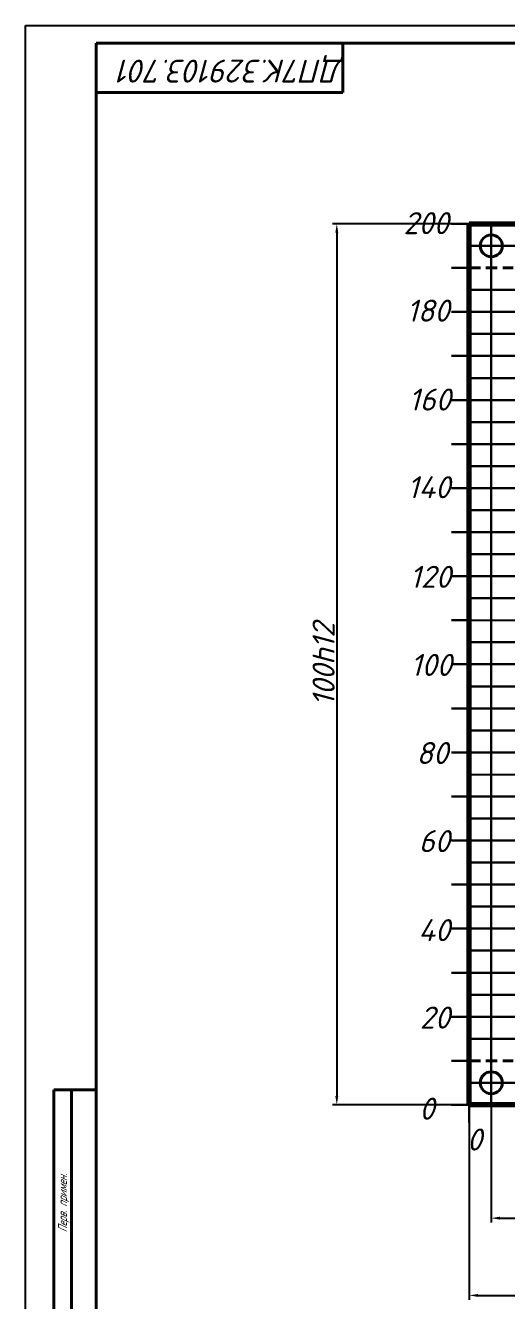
# Model space of a CAD drawing. Header units: millimetres. Extents: x -1529 to 2898, y -1337 to 2183.
# Drawn here: x 1189.7 to 1326, y -1104.6 to -742.8 of the extents above; entities that cross this region are included whole.
import ezdxf

# ---------------------------------------------------------------- set-up
doc = ezdxf.new("R2010")
doc.units = ezdxf.units.MM
doc.linetypes.add('невидимая2', pattern=[4.7625, 3.175, -1.5875])
doc.layers.get('0').update_dxf_attribs({"lineweight": 40})
for name, color, linetype, lineweight in [('2-тонкие', 141, 'Continuous', 30), ('3-размеры', 220, 'Continuous', 30), ('Основная', 7, 'Continuous', 40), ('текст', 7, 'Continuous', 30)]:
    doc.layers.add(name, color=color, linetype=linetype, lineweight=lineweight)
doc.layers.add('KONTUR', color=7, linetype='Continuous')
doc.layers.add('TopOverlay', color=2, linetype='Continuous')
doc.styles.get("Standard").update_dxf_attribs({"font": 'isocpeui.ttf', "height": 5})
doc.styles.add('Мой', font='isocpeui.ttf')
doc.styles.add('стиль1', font='isocpeui.ttf')
doc.dimstyles.new('ISO-25', dxfattribs={"dimtxt": 2.5, "dimasz": 2.5, "dimexe": 1.25, "dimexo": 0.625, "dimtad": 1, "dimtxsty": 'Standard', "dimcen": 2.5, "dimadec": 0, "dimazin": 0, "dimtfac": 1, "dimtmove": 0, "dimatfit": 3, "dimfxl": 1, "dimarcsym": 0})

# ---------------------------------------------------------------- blocks, each defined once
blk = doc.blocks.new('*D15')
at = {"layer": 'Defpoints', "color": 0, "transparency": 16777216}
for p in [(1321.71, -1042.8), (1552.96, -1042.8), (1552.96, -1081.21)]:
    blk.add_point(p, dxfattribs=at)
at = {"layer": 'Основная', "color": 0, "lineweight": -2, "transparency": 16777216}
for p, q in [((1321.71, -1043.43), (1321.71, -1082.46)), ((1552.96, -1043.43), (1552.96, -1082.46)), ((1324.21, -1081.21), (1550.46, -1081.21))]:
    blk.add_line(p, q, dxfattribs=at)
at = {"layer": 'Основная', "color": 0, "transparency": 16777216}
for points in [[(1324.21, -1080.79), (1324.21, -1081.62), (1321.71, -1081.21)], [(1550.46, -1080.79), (1550.46, -1081.62), (1552.96, -1081.21)]]:
    blk.add_solid(points, dxfattribs=at)
at = {"layer": 'Основная', "color": 0, "transparency": 16777216, "insert": (1437.34, -1076.83), "char_height": 5, "attachment_point": 5}
blk.add_mtext('{\\H1.25x;92,5\\A1;\\C0;%%P0,2}', dxfattribs=at)
blk = doc.blocks.new('*D16')
at = {"layer": 'Defpoints', "color": 0, "transparency": 16777216}
for p in [(1315.46, -1049.05), (1559.21, -1049.05), (1559.21, -1103.14)]:
    blk.add_point(p, dxfattribs=at)
at = {"layer": 'Основная', "color": 0, "lineweight": -2, "transparency": 16777216}
for p, q in [((1315.46, -1049.68), (1315.46, -1104.39)), ((1559.21, -1049.68), (1559.21, -1104.39)), ((1317.96, -1103.14), (1556.71, -1103.14))]:
    blk.add_line(p, q, dxfattribs=at)
at = {"layer": 'Основная', "color": 0, "transparency": 16777216}
for points in [[(1317.96, -1102.72), (1317.96, -1103.55), (1315.46, -1103.14)], [(1556.71, -1102.72), (1556.71, -1103.55), (1559.21, -1103.14)]]:
    blk.add_solid(points, dxfattribs=at)
at = {"layer": 'Основная', "color": 0, "transparency": 16777216, "insert": (1437.34, -1098.76), "char_height": 5, "attachment_point": 5}
blk.add_mtext('{\\H1.25x;97,5h12}', dxfattribs=at)
blk = doc.blocks.new('*D18')
at = {"layer": '3-размеры', "color": 0, "lineweight": -2, "transparency": 16777216}
for p, q in [((1314.84, -799.05), (1276.68, -799.05)), ((1277.93, -801.55), (1277.93, -1046.55)), ((1314.84, -1049.05), (1276.68, -1049.05))]:
    blk.add_line(p, q, dxfattribs=at)
at = {"layer": '3-размеры', "color": 0, "transparency": 16777216}
for points in [[(1277.51, -801.55), (1278.34, -801.55), (1277.93, -799.05)], [(1277.51, -1046.55), (1278.34, -1046.55), (1277.93, -1049.05)]]:
    blk.add_solid(points, dxfattribs=at)
at = {"layer": 'Defpoints', "color": 0, "transparency": 16777216}
for p in [(1315.46, -799.05), (1277.93, -1049.05), (1315.46, -1049.05)]:
    blk.add_point(p, dxfattribs=at)
at = {"layer": '3-размеры', "color": 0, "transparency": 16777216, "insert": (1274.18, -924.05), "char_height": 5, "attachment_point": 5, "rotation": 90}
blk.add_mtext('{\\H1.25x;100h12}', dxfattribs=at)

msp = doc.modelspace()

# ---------------------------------------------------------------- linework, layer by layer
at = {"color": 0, "lineweight": 70}
for p, q in [((1315.462, -1049.051), (1315.462, -799.051)), ((1315.462, -799.051), (1559.212, -799.051)), ((1559.212, -1049.051), (1315.462, -1049.051))]:
    msp.add_line(p, q, dxfattribs=at)
at = {"color": 0, "linetype": 'невидимая2'}
for p, q in [((1315.462, -811.551), (1327.962, -811.551)), ((1315.462, -1036.551), (1327.962, -1036.551))]:
    msp.add_line(p, q, dxfattribs=at)
at = {"color": 0}
for centre in [(1321.712, -805.301), (1321.712, -1042.801)]:
    msp.add_circle(centre, 3.125, dxfattribs=at)
at = {"layer": '2-тонкие', "color": 0}
for p, q in [((1315.462, -799.051), (1310.462, -799.051)), ((1315.462, -799.051), (1310.462, -799.051)), ((1321.712, -1049.051), (1321.712, -799.051)), ((1315.462, -805.301), (1559.212, -805.301)), ((1315.462, -811.551), (1310.462, -811.551)), ((1315.462, -811.551), (1310.462, -811.551)), ((1315.462, -817.801), (1559.212, -817.801)), ((1315.462, -824.051), (1310.462, -824.051)), ((1315.462, -824.051), (1310.462, -824.051)), ((1559.212, -824.051), (1315.462, -824.051)), ((1315.462, -830.301), (1559.212, -830.301)), ((1315.462, -836.551), (1310.462, -836.551)), ((1315.462, -836.551), (1310.462, -836.551)), ((1315.462, -836.551), (1559.212, -836.551)), ((1559.212, -842.801), (1315.462, -842.801)), ((1315.462, -849.051), (1310.462, -849.051)), ((1315.462, -849.051), (1310.462, -849.051)), ((1315.462, -849.051), (1559.212, -849.051)), ((1559.212, -855.301), (1315.462, -855.301)), ((1315.462, -861.551), (1310.462, -861.551)), ((1315.462, -861.551), (1310.462, -861.551)), ((1315.462, -861.551), (1559.212, -861.551)), ((1315.462, -867.801), (1559.212, -867.801)), ((1315.462, -874.051), (1310.462, -874.051)), ((1315.462, -874.051), (1310.462, -874.051)), ((1559.212, -874.051), (1315.462, -874.051)), ((1315.462, -880.301), (1559.212, -880.301)), ((1315.462, -886.551), (1310.462, -886.551)), ((1315.462, -886.551), (1310.462, -886.551)), ((1559.212, -886.551), (1315.462, -886.551)), ((1315.462, -892.801), (1559.212, -892.801)), ((1315.462, -899.051), (1310.462, -899.051)), ((1315.462, -899.051), (1310.462, -899.051)), ((1315.462, -899.051), (1559.212, -899.051)), ((1559.212, -905.301), (1315.462, -905.301)), ((1315.462, -911.551), (1310.462, -911.551)), ((1315.462, -911.551), (1310.462, -911.551)), ((1559.212, -917.801), (1315.462, -917.801)), ((1315.462, -924.051), (1310.462, -924.051)), ((1315.462, -924.051), (1310.462, -924.051)), ((1315.462, -924.051), (1559.212, -924.051)), ((1315.462, -930.301), (1559.212, -930.301)), ((1315.462, -936.551), (1310.462, -936.551)), ((1559.212, -936.551), (1315.462, -936.551)), ((1315.462, -942.801), (1559.212, -942.801)), ((1315.462, -949.051), (1310.462, -949.051)), ((1559.212, -949.051), (1315.462, -949.051)), ((1315.462, -961.551), (1310.462, -961.551)), ((1315.462, -961.551), (1559.212, -961.551)), ((1559.212, -967.801), (1315.462, -967.801)), ((1315.462, -974.051), (1310.462, -974.051)), ((1315.462, -974.051), (1559.212, -974.051)), ((1559.212, -980.301), (1315.462, -980.301)), ((1315.462, -986.551), (1310.462, -986.551)), ((1315.462, -986.551), (1559.212, -986.551)), ((1315.462, -992.801), (1559.212, -992.801)), ((1315.462, -999.051), (1310.462, -999.051)), ((1559.212, -999.051), (1315.462, -999.051)), ((1315.462, -1005.301), (1559.212, -1005.301)), ((1315.462, -1011.551), (1310.462, -1011.551)), ((1559.212, -1011.551), (1315.462, -1011.551)), ((1315.462, -1017.801), (1559.212, -1017.801)), ((1315.462, -1024.051), (1310.462, -1024.051)), ((1315.462, -1024.051), (1559.212, -1024.051)), ((1559.212, -1030.301), (1315.462, -1030.301)), ((1315.462, -1036.551), (1310.462, -1036.551)), ((1559.212, -1042.801), (1315.462, -1042.801)), ((1315.462, -1049.051), (1310.462, -1049.051)), ((1315.462, -1049.051), (1315.462, -1054.051))]:
    msp.add_line(p, q, dxfattribs=at)
at = {"layer": '2-тонкие'}
for p, q in [((1321.712, -802.176), (1321.712, -805.301)), ((1321.712, -805.301), (1318.587, -805.301))]:
    msp.add_line(p, q, dxfattribs=at)
at = {"layer": 'KONTUR', "color": 0}
for p, q in [((1189.656, -1336.772), (1189.656, -742.772)), ((1189.656, -742.772), (2030.656, -742.772))]:
    msp.add_line(p, q, dxfattribs=at)
at = {"layer": 'TopOverlay', "color": 0}
for p, q in [((1315.462, -799.051), (1559.212, -799.051)), ((1315.462, -911.551), (1559.212, -911.551)), ((1315.462, -955.301), (1559.212, -955.301))]:
    msp.add_line(p, q, dxfattribs=at)
at = {"layer": 'Основная', "color": 0}
for p, q in [((1209.656, -1291.772), (1209.656, -747.772)), ((2025.656, -747.772), (1209.656, -747.772)), ((1279.656, -761.772), (1279.656, -747.772)), ((1279.656, -761.772), (1209.656, -761.772)), ((1197.656, -1044.772), (1197.656, -1164.772)), ((1209.656, -1044.772), (1197.656, -1044.772)), ((1202.656, -1164.772), (1202.656, -1044.772))]:
    msp.add_line(p, q, dxfattribs=at)

# ---------------------------------------------------------------- texts
at = {"color": 0, "lineweight": 30, "insert": (1279.656, -758.964), "char_height": 6.5, "attachment_point": 1, "rotation": 180}
msp.add_mtext_dynamic_manual_height_columns('ДП7К.329103.701', width=92.4945, gutter_width=12.5, heights=[11.804], dxfattribs=at)
at = {"layer": 'TopOverlay', "color": 0, "char_height": 6.25, "attachment_point": 1}
for s, insert, style in [('200', (1296.796, -795.737), 'стиль1'), ('200', (1296.796, -795.737), 'стиль1'), ('180', (1297.723, -820.568), 'Мой'), ('180', (1297.723, -820.568), 'Мой'), ('160', (1298.29, -845.79), 'Мой'), ('160', (1298.29, -845.79), 'Мой'), ('140', (1297.957, -870.671), 'Мой'), ('140', (1297.957, -870.671), 'Мой'), ('120', (1298.589, -896.095), 'стиль1'), ('120', (1298.589, -896.095), 'стиль1'), ('100', (1298.822, -921.095), 'стиль1'), ('100', (1298.822, -921.095), 'стиль1'), ('80', (1300.487, -946.095), 'стиль1'), ('60', (1301.149, -971.095), 'стиль1'), ('40', (1301.048, -996.354), 'стиль1'), ('20', (1301.453, -1021.167), 'стиль1'), ('0', (1301.307, -1047.023), 'стиль1'), ('0', (1314.804, -1055.781), 'стиль1')]:
    msp.add_mtext_dynamic_manual_height_columns(s, width=6.85331, gutter_width=20, heights=[0], dxfattribs=dict(at, insert=insert, style=style))
at = {"layer": 'текст', "color": 0, "style": 'стиль1', "oblique": 15, "width": 0.75}
msp.add_text('Перв. примен.', height=2.5, rotation=90, dxfattribs=at).set_placement((1201.409, -1085.259))

# ---------------------------------------------------------------- dimensions: what is measured, and where the dimension line sits
at = {"layer": '3-размеры'}
dim = msp.add_linear_dim(base=(1277.925, -1049.051), p1=(1315.462, -799.051), p2=(1315.462, -1049.051), angle=90, text='{\\H1.25x;100h12}', dimstyle='ISO-25', dxfattribs=at)
dim.commit()
dim.dimension.update_dxf_attribs({"geometry": '*D18', "text_midpoint": (1274.175, -924.051)})
at = {"layer": 'Основная'}
for base, p1, p2, text, picture, middle in [((1552.962, -1081.206), (1321.712, -1042.801), (1552.962, -1042.801), '{\\H1.25x;92,5\\A1;\\C0;%%P0,2}', '*D15', (1437.337, -1076.831)), ((1559.212, -1103.136), (1315.462, -1049.051), (1559.212, -1049.051), '{\\H1.25x;97,5h12}', '*D16', (1437.337, -1098.761))]:
    dim = msp.add_linear_dim(base=base, p1=p1, p2=p2, text=text, dimstyle='ISO-25', dxfattribs=at)
    dim.commit()
    dim.dimension.update_dxf_attribs({"geometry": picture, "text_midpoint": middle})

doc.saveas('drawing.dxf')
